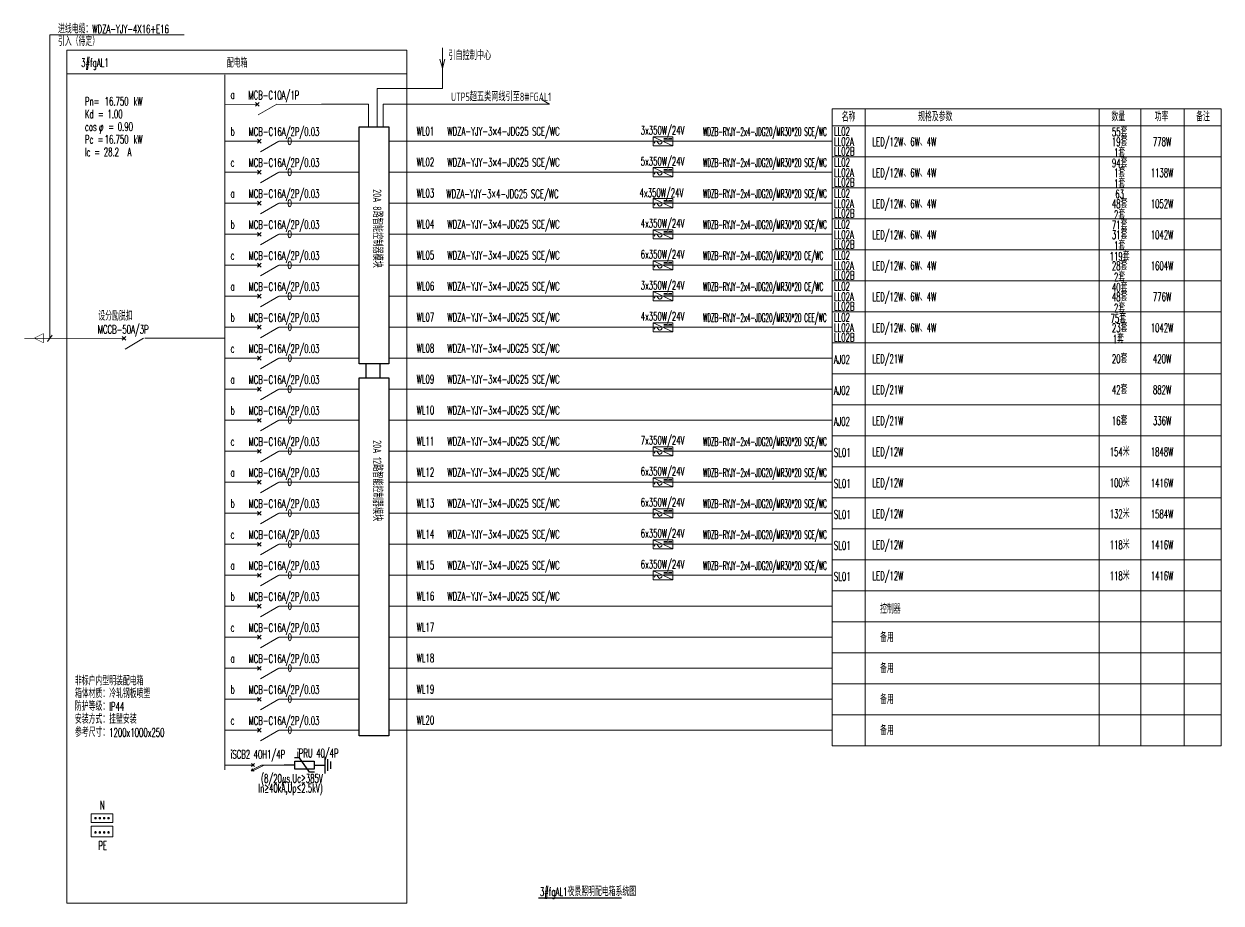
# Model space of a CAD drawing. Header units: millimetres. Extents: x -158656 to -149924, y -51573 to -51018.
# Drawn here: x -154770.2 to -154275.1, y -51381.2 to -51017.6 of the extents above; entities that cross this region are included whole.
import ezdxf
from ezdxf.enums import TextEntityAlignment as Align

# ---------------------------------------------------------------- set-up
doc = ezdxf.new("R2010")
doc.units = ezdxf.units.MM
doc.header["$MEASUREMENT"] = 0
doc.layers.get('0').update_dxf_attribs({"lineweight": 15})
doc.layers.add('0-配电系统图', color=7, linetype='Continuous', lineweight=18)
doc.layers.add('FG-说明', color=7, linetype='Continuous', lineweight=9)
for name, color, linetype in [('FG-灯具', 3, 'Continuous'), ('FG-照明文字说明', 7, 'Continuous'), ('电气', 3, 'Continuous')]:
    doc.layers.add(name, color=color, linetype=linetype)
doc.styles.add('_TEL_DIM', font='SIMPLEX', dxfattribs={"width": 0.8, "height": 3.5, "bigfont": 'HZTXT'})
doc.styles.add('XD2008', font='xd-hzs.shx', dxfattribs={"width": 0.7, "bigfont": 'xd-hztxt.shx'})

# ---------------------------------------------------------------- blocks, each defined once
blk = doc.blocks.new('0208D')
at = {"color": 3, "linetype": 'Continuous', "const_width": 0.3}
blk.add_lwpolyline([(0, -7.5), (0, 0)], dxfattribs=at)
blk.add_lwpolyline([(0, -7.5), (2.5, -2.5), (-2.5, -2.5)], close=True, dxfattribs=at)
blk = doc.blocks.new('过流保护SPD')
at = {"layer": '电气', "color": 3}
for p, q in [((435, 0), (0, 0)), ((625, 298), (424, 298)), ((435, 163), (1235, 163)), ((435, -163), (435, 163)), ((1046, -298), (625, 298)), ((1235, 163), (1235, -163)), ((1235, 0), (1671, 0)), ((1671, 347), (1671, -347)), ((1789, 251), (1789, -242)), ((1911, 152), (1911, -157)), ((1235, -163), (435, -163)), ((1246, -298), (1046, -298))]:
    blk.add_line(p, q, dxfattribs=at)

msp = doc.modelspace()

# ---------------------------------------------------------------- hatches: boundary and pattern name
at = {"layer": 'FG-说明'}
msp.add_hatch(color=256, dxfattribs=at).paths.add_polyline_path([(-154676.19, -51326.59), (-154675.19, -51326.65), (-154675.64, -51325.76)])

# ---------------------------------------------------------------- linework, layer by layer
at = {"color": 4}
msp.add_line((-154627.71, -51060.14), (-154627.71, -51050.85), dxfattribs=at)
for p, q in [((-154436.02, -51052.76), (-154436.02, -51316.16)), ((-154422.25, -51052.76), (-154422.25, -51316.16)), ((-154325.56, -51052.76), (-154325.56, -51316.16)), ((-154308.31, -51052.76), (-154308.31, -51316.16)), ((-154290.34, -51052.76), (-154290.34, -51316.16)), ((-154275.12, -51052.76), (-154275.12, -51316.16))]:
    msp.add_line(p, q)
for points in [[(-154616.64, -51044.32), (-154597.14, -51044.32), (-154597.14, -51027.47)], [(-154598.15, -51032.12), (-154597.14, -51035.9)], [(-154596.13, -51032.12), (-154597.14, -51035.9)], [(-154616.64, -51044.32), (-154624.14, -51044.32), (-154624.14, -51060.14)], [(-154616.64, -51050.85), (-154621.66, -51050.85), (-154621.66, -51060.14)], [(-154616.64, -51050.85), (-154552.86, -51050.85), (-154556.12, -51048.91)]]:
    msp.add_lwpolyline(points)
msp.add_lwpolyline([(-154647.11, -51050.85), (-154627.71, -51050.85)], dxfattribs=at)
at = {"layer": '0-配电系统图', "ltscale": 0.2}
for p, q in [((-154759.47, -51147.64), (-154759.46, -51022.06)), ((-154759.46, -51022.06), (-154703.97, -51022.06)), ((-154758.49, -51146.38), (-154760.46, -51148.9)), ((-154729.65, -51148.41), (-154728.1, -51146.86)), ((-154729.65, -51146.86), (-154728.1, -51148.41)), ((-154720.79, -51147.63), (-154728.4, -51152.16))]:
    msp.add_line(p, q, dxfattribs=at)
at = {"layer": '0-配电系统图', "ltscale": 100}
msp.add_line((-154752.49, -51038.3), (-154611.87, -51038.3), dxfattribs=at)
at = {"layer": '0-配电系统图'}
for p, q in [((-154674.48, -51050.08), (-154672.93, -51051.62)), ((-154674.48, -51051.62), (-154672.93, -51050.08)), ((-154665.63, -51050.85), (-154673.29, -51055.27)), ((-154673.62, -51065.34), (-154672.08, -51066.88)), ((-154673.62, -51066.88), (-154672.08, -51065.34)), ((-154673.62, -51065.34), (-154672.08, -51066.88)), ((-154673.62, -51066.88), (-154672.08, -51065.34)), ((-154664.78, -51066.1), (-154672.44, -51070.53)), ((-154673.62, -51078.16), (-154672.08, -51079.7)), ((-154673.62, -51079.7), (-154672.08, -51078.16)), ((-154673.62, -51078.16), (-154672.08, -51079.7)), ((-154673.62, -51079.7), (-154672.08, -51078.16)), ((-154664.78, -51078.93), (-154672.44, -51083.35)), ((-154673.62, -51090.98), (-154672.08, -51092.53)), ((-154673.62, -51092.53), (-154672.08, -51090.98)), ((-154673.62, -51090.98), (-154672.08, -51092.53)), ((-154673.62, -51092.53), (-154672.08, -51090.98)), ((-154664.78, -51091.75), (-154672.44, -51096.17)), ((-154673.62, -51103.81), (-154672.08, -51105.35)), ((-154673.62, -51105.35), (-154672.08, -51103.81)), ((-154673.62, -51103.81), (-154672.08, -51105.35)), ((-154673.62, -51105.35), (-154672.08, -51103.81)), ((-154664.78, -51104.57), (-154672.44, -51109)), ((-154673.62, -51116.63), (-154672.08, -51118.17)), ((-154673.62, -51118.17), (-154672.08, -51116.63)), ((-154673.62, -51116.63), (-154672.08, -51118.17)), ((-154673.62, -51118.17), (-154672.08, -51116.63)), ((-154664.78, -51117.4), (-154672.44, -51121.82)), ((-154673.62, -51129.45), (-154672.08, -51131)), ((-154673.62, -51131), (-154672.08, -51129.45)), ((-154673.62, -51129.45), (-154672.08, -51131)), ((-154673.62, -51131), (-154672.08, -51129.45)), ((-154664.78, -51130.22), (-154672.44, -51134.64)), ((-154673.62, -51142.27), (-154672.07, -51143.82)), ((-154673.62, -51143.82), (-154672.07, -51142.27)), ((-154673.62, -51142.27), (-154672.07, -51143.82)), ((-154673.62, -51143.82), (-154672.07, -51142.27)), ((-154673.62, -51142.27), (-154672.08, -51143.82)), ((-154673.62, -51143.82), (-154672.08, -51142.27)), ((-154664.77, -51143.04), (-154672.43, -51147.46)), ((-154673.62, -51155.1), (-154672.07, -51156.65)), ((-154673.62, -51156.65), (-154672.07, -51155.1)), ((-154673.61, -51155.1), (-154672.07, -51156.65)), ((-154673.61, -51156.65), (-154672.07, -51155.1)), ((-154673.61, -51155.1), (-154672.07, -51156.65)), ((-154673.61, -51156.65), (-154672.07, -51155.1)), ((-154664.77, -51155.87), (-154672.43, -51160.29)), ((-154673.62, -51167.92), (-154672.08, -51169.47)), ((-154673.62, -51169.47), (-154672.08, -51167.92)), ((-154673.62, -51167.92), (-154672.08, -51169.47)), ((-154673.62, -51169.47), (-154672.08, -51167.92)), ((-154664.78, -51168.69), (-154672.44, -51173.11)), ((-154673.62, -51180.75), (-154672.07, -51182.29)), ((-154673.62, -51182.29), (-154672.07, -51180.75)), ((-154673.62, -51180.75), (-154672.07, -51182.29)), ((-154673.62, -51182.29), (-154672.07, -51180.75)), ((-154673.62, -51180.75), (-154672.08, -51182.29)), ((-154673.62, -51182.29), (-154672.08, -51180.75)), ((-154664.77, -51181.51), (-154672.43, -51185.94)), ((-154673.62, -51193.57), (-154672.07, -51195.12)), ((-154673.62, -51195.12), (-154672.07, -51193.57)), ((-154673.61, -51193.57), (-154672.07, -51195.12)), ((-154673.61, -51195.12), (-154672.07, -51193.57)), ((-154673.61, -51193.57), (-154672.07, -51195.12)), ((-154673.61, -51195.12), (-154672.07, -51193.57)), ((-154664.77, -51194.34), (-154672.43, -51198.76)), ((-154673.62, -51206.39), (-154672.08, -51207.94)), ((-154673.62, -51207.94), (-154672.08, -51206.39)), ((-154673.62, -51206.39), (-154672.08, -51207.94)), ((-154673.62, -51207.94), (-154672.08, -51206.39)), ((-154664.78, -51207.16), (-154672.44, -51211.58)), ((-154673.62, -51219.22), (-154672.07, -51220.76)), ((-154673.62, -51220.76), (-154672.07, -51219.22)), ((-154673.62, -51219.22), (-154672.07, -51220.76)), ((-154673.62, -51220.76), (-154672.07, -51219.22)), ((-154673.62, -51219.22), (-154672.08, -51220.76)), ((-154673.62, -51220.76), (-154672.08, -51219.22)), ((-154664.77, -51219.99), (-154672.43, -51224.41)), ((-154673.62, -51232.04), (-154672.07, -51233.59)), ((-154673.62, -51233.59), (-154672.07, -51232.04)), ((-154673.61, -51232.04), (-154672.07, -51233.59)), ((-154673.61, -51233.59), (-154672.07, -51232.04)), ((-154673.61, -51232.04), (-154672.07, -51233.59)), ((-154673.61, -51233.59), (-154672.07, -51232.04)), ((-154664.77, -51232.81), (-154672.43, -51237.23)), ((-154673.62, -51244.86), (-154672.07, -51246.4)), ((-154673.62, -51246.4), (-154672.07, -51244.86)), ((-154673.62, -51244.86), (-154672.07, -51246.4)), ((-154673.62, -51246.4), (-154672.07, -51244.86)), ((-154664.77, -51245.63), (-154672.43, -51250.05)), ((-154673.62, -51257.68), (-154672.07, -51259.23)), ((-154673.62, -51259.23), (-154672.07, -51257.68)), ((-154673.62, -51257.68), (-154672.07, -51259.23)), ((-154673.62, -51259.23), (-154672.07, -51257.68)), ((-154664.77, -51258.45), (-154672.43, -51262.87)), ((-154673.62, -51270.5), (-154672.07, -51272.05)), ((-154673.62, -51272.05), (-154672.07, -51270.5)), ((-154673.62, -51270.5), (-154672.07, -51272.05)), ((-154673.62, -51272.05), (-154672.07, -51270.5)), ((-154664.77, -51271.27), (-154672.43, -51275.69)), ((-154673.62, -51283.33), (-154672.07, -51284.87)), ((-154673.62, -51284.87), (-154672.07, -51283.33)), ((-154673.62, -51283.33), (-154672.07, -51284.87)), ((-154673.62, -51284.87), (-154672.07, -51283.33)), ((-154664.77, -51284.1), (-154672.43, -51288.52)), ((-154673.62, -51296.15), (-154672.07, -51297.7)), ((-154673.62, -51297.7), (-154672.07, -51296.15)), ((-154673.62, -51296.15), (-154672.07, -51297.7)), ((-154673.62, -51297.7), (-154672.07, -51296.15)), ((-154664.77, -51296.92), (-154672.43, -51301.34)), ((-154673.62, -51308.97), (-154672.07, -51310.52)), ((-154673.62, -51310.52), (-154672.07, -51308.97)), ((-154673.62, -51308.97), (-154672.07, -51310.52)), ((-154673.62, -51310.52), (-154672.07, -51308.97)), ((-154664.77, -51309.74), (-154672.43, -51314.16)), ((-154733.43, -51344.32), (-154742.43, -51344.32)), ((-154742.43, -51344.32), (-154742.43, -51347.92)), ((-154733.43, -51347.92), (-154733.43, -51344.32)), ((-154742.43, -51347.92), (-154733.43, -51347.92)), ((-154733.43, -51349.46), (-154742.43, -51349.46)), ((-154742.43, -51349.46), (-154742.43, -51353.81)), ((-154733.43, -51353.81), (-154733.43, -51349.46)), ((-154742.43, -51353.81), (-154733.43, -51353.81))]:
    msp.add_line(p, q, dxfattribs=at)
at = {"layer": '0-配电系统图', "ltscale": 100}
msp.add_lwpolyline([(-154752.49, -51028.5), (-154611.87, -51028.5), (-154611.87, -51381.24), (-154752.49, -51381.24)], close=True, dxfattribs=at)
at = {"layer": '0-配电系统图', "const_width": 0.36}
for points in [[(-154687.12, -51038.6), (-154687.12, -51326.25)], [(-154687.12, -51050.85), (-154673.71, -51050.85)], [(-154665.63, -51050.85), (-154647.11, -51050.85)], [(-154687.12, -51066.11), (-154672.85, -51066.11)], [(-154687.12, -51078.93), (-154672.85, -51078.93)], [(-154687.12, -51091.75), (-154672.85, -51091.76)], [(-154687.12, -51104.58), (-154672.85, -51104.58)], [(-154687.12, -51117.4), (-154672.85, -51117.4)], [(-154687.12, -51130.22), (-154672.85, -51130.22)], [(-154770.03, -51147.64), (-154728.87, -51147.64)], [(-154720.3, -51147.6), (-154687.14, -51147.6)], [(-154687.12, -51143.04), (-154672.85, -51143.05)], [(-154687.12, -51143.05), (-154672.84, -51143.05)], [(-154687.12, -51155.87), (-154672.84, -51155.87)], [(-154687.12, -51155.87), (-154672.85, -51155.87)], [(-154687.12, -51168.69), (-154672.85, -51168.7)], [(-154687.12, -51181.52), (-154672.84, -51181.52)], [(-154687.12, -51181.52), (-154672.85, -51181.52)], [(-154687.12, -51194.34), (-154672.84, -51194.34)], [(-154687.12, -51194.34), (-154672.85, -51194.34)], [(-154687.12, -51207.16), (-154672.85, -51207.17)], [(-154687.12, -51219.99), (-154672.84, -51219.99)], [(-154687.12, -51219.99), (-154672.85, -51219.99)], [(-154687.12, -51232.81), (-154672.85, -51232.82)], [(-154687.12, -51232.82), (-154672.84, -51232.82)], [(-154687.12, -51245.63), (-154672.84, -51245.63)], [(-154687.12, -51258.45), (-154672.84, -51258.45)], [(-154687.12, -51271.28), (-154672.84, -51271.28)], [(-154687.12, -51284.1), (-154672.84, -51284.1)], [(-154687.12, -51296.92), (-154672.84, -51296.92)], [(-154687.12, -51309.75), (-154672.84, -51309.75)]]:
    msp.add_lwpolyline(points, dxfattribs=at)
at = {"layer": '0-配电系统图', "const_width": 0.54}
for points in [[(-154740.63, -51346.39, 1), (-154740.63, -51345.85, 1)], [(-154738.83, -51346.39, 1), (-154738.83, -51345.85, 1)], [(-154737.03, -51346.39, 1), (-154737.03, -51345.85, 1)], [(-154735.23, -51346.39, 1), (-154735.23, -51345.85, 1)], [(-154740.63, -51352.28, 1), (-154740.63, -51351.74, 1)], [(-154738.83, -51352.28, 1), (-154738.83, -51351.74, 1)], [(-154737.03, -51352.28, 1), (-154737.03, -51351.74, 1)], [(-154735.23, -51352.28, 1), (-154735.23, -51351.74, 1)]]:
    msp.add_lwpolyline(points, format="xyb", close=True, dxfattribs=at)
at = {"layer": '0-配电系统图', "color": 7, "const_width": 0.515}
msp.add_lwpolyline([(-154557.49, -51379.16), (-154522.96, -51379.16)], dxfattribs=at)
at = {"layer": '0-配电系统图', "extrusion": (0, 0, -1)}
for centre in [(-154660.26, -51066.1), (-154660.26, -51078.93), (-154660.26, -51091.75), (-154660.26, -51104.57), (-154660.26, -51117.4), (-154660.26, -51130.22), (-154660.25, -51143.04), (-154660.25, -51155.87), (-154660.26, -51168.69), (-154660.25, -51181.51), (-154660.25, -51194.34), (-154660.26, -51207.16), (-154660.25, -51219.99), (-154660.25, -51232.81), (-154660.25, -51245.63), (-154660.25, -51258.45), (-154660.25, -51271.27), (-154660.25, -51284.1), (-154660.25, -51296.92), (-154660.25, -51309.74)]:
    msp.add_ellipse(centre, major_axis=(0, 1.51), ratio=0.444792, dxfattribs=at)
at = {"layer": 'FG-灯具'}
for points in [[(-154631.62, -51060.14), (-154619.24, -51060.14), (-154619.24, -51158.17), (-154631.62, -51158.17)], [(-154631.62, -51163.96), (-154619.24, -51163.96), (-154619.24, -51312.11), (-154631.62, -51312.11)]]:
    msp.add_lwpolyline(points, close=True, dxfattribs=at)
for points in [[(-154628.76, -51158.17), (-154628.76, -51163.96)], [(-154622.96, -51158.17), (-154622.96, -51163.96)]]:
    msp.add_lwpolyline(points, dxfattribs=at)
at = {"layer": 'FG-说明', "color": 0}
for p, q in [((-154436.02, -51052.76), (-154275.12, -51052.76)), ((-154436.02, -51059.7), (-154275.12, -51059.7)), ((-154501.87, -51067.98), (-154510.03, -51064.24)), ((-154504.05, -51065.01), (-154505.57, -51065.01)), ((-154502.2, -51065.49), (-154505.57, -51065.49)), ((-154502.2, -51065.01), (-154503.59, -51065.01)), ((-154436.02, -51072.52), (-154275.12, -51072.52)), ((-154501.87, -51080.8), (-154510.03, -51077.06)), ((-154504.05, -51077.83), (-154505.57, -51077.83)), ((-154502.2, -51078.32), (-154505.57, -51078.32)), ((-154502.2, -51077.83), (-154503.59, -51077.83)), ((-154436.02, -51085.34), (-154275.12, -51085.34)), ((-154501.87, -51093.62), (-154510.03, -51089.88)), ((-154504.05, -51090.66), (-154505.57, -51090.66)), ((-154502.2, -51091.14), (-154505.57, -51091.14)), ((-154502.2, -51090.66), (-154503.59, -51090.66)), ((-154436.02, -51098.17), (-154275.12, -51098.17)), ((-154501.87, -51106.45), (-154510.03, -51102.71)), ((-154504.05, -51103.48), (-154505.57, -51103.48)), ((-154502.2, -51103.96), (-154505.57, -51103.96)), ((-154502.2, -51103.48), (-154503.59, -51103.48)), ((-154436.02, -51110.99), (-154275.12, -51110.99)), ((-154501.87, -51119.27), (-154510.03, -51115.53)), ((-154504.05, -51116.3), (-154505.57, -51116.3)), ((-154502.2, -51116.78), (-154505.57, -51116.78)), ((-154502.2, -51116.3), (-154503.59, -51116.3)), ((-154436.02, -51123.81), (-154275.12, -51123.81)), ((-154501.87, -51132.09), (-154510.03, -51128.35)), ((-154504.05, -51129.12), (-154505.57, -51129.12)), ((-154502.2, -51129.61), (-154505.57, -51129.61)), ((-154502.2, -51129.12), (-154503.59, -51129.12)), ((-154436.02, -51136.63), (-154275.12, -51136.63)), ((-154501.87, -51144.92), (-154510.03, -51141.18)), ((-154504.05, -51141.95), (-154505.57, -51141.95)), ((-154502.2, -51142.43), (-154505.57, -51142.43)), ((-154502.2, -51141.95), (-154503.59, -51141.95)), ((-154436.02, -51149.46), (-154275.12, -51149.46)), ((-154436.02, -51162.28), (-154275.12, -51162.28)), ((-154436.02, -51175.11), (-154275.12, -51175.11)), ((-154436.02, -51187.93), (-154275.12, -51187.93)), ((-154501.87, -51196.22), (-154510.03, -51192.48)), ((-154504.05, -51193.25), (-154505.57, -51193.25)), ((-154502.2, -51193.73), (-154505.57, -51193.73)), ((-154502.2, -51193.25), (-154503.59, -51193.25)), ((-154436.02, -51200.75), (-154275.12, -51200.75)), ((-154501.87, -51209.04), (-154510.03, -51205.3)), ((-154504.05, -51206.07), (-154505.57, -51206.07)), ((-154502.2, -51206.56), (-154505.57, -51206.56)), ((-154502.2, -51206.07), (-154503.59, -51206.07)), ((-154436.02, -51213.57), (-154275.12, -51213.57)), ((-154501.87, -51221.87), (-154510.03, -51218.13)), ((-154504.05, -51218.9), (-154505.57, -51218.9)), ((-154502.2, -51219.38), (-154505.57, -51219.38)), ((-154502.2, -51218.9), (-154503.59, -51218.9)), ((-154436.02, -51226.4), (-154275.12, -51226.4)), ((-154501.87, -51234.69), (-154510.03, -51230.95)), ((-154504.05, -51231.72), (-154505.57, -51231.72)), ((-154502.2, -51231.72), (-154503.59, -51231.72)), ((-154502.2, -51232.21), (-154505.57, -51232.21)), ((-154436.02, -51239.22), (-154275.12, -51239.22)), ((-154501.87, -51247.52), (-154510.03, -51243.78)), ((-154504.05, -51244.55), (-154505.57, -51244.55)), ((-154502.2, -51245.04), (-154505.57, -51245.04)), ((-154502.2, -51244.55), (-154503.59, -51244.55)), ((-154436.02, -51252.04), (-154275.12, -51252.04)), ((-154436.02, -51264.86), (-154275.12, -51264.86)), ((-154436.02, -51277.69), (-154275.12, -51277.69)), ((-154436.02, -51290.51), (-154275.12, -51290.51)), ((-154436.02, -51303.33), (-154275.12, -51303.33)), ((-154436.02, -51316.16), (-154275.12, -51316.16))]:
    msp.add_line(p, q, dxfattribs=at)
at = {"layer": 'FG-说明'}
for p, q in [((-154687.12, -51324.18), (-154676.12, -51324.18)), ((-154676.72, -51324.18), (-154675.52, -51324.18)), ((-154675.64, -51325.76), (-154676.19, -51326.59)), ((-154674.89, -51323.54), (-154676.16, -51324.82)), ((-154674.89, -51324.82), (-154676.16, -51323.54)), ((-154675.64, -51325.76), (-154675.19, -51326.65)), ((-154675.3, -51326.43), (-154670.81, -51324.18)), ((-154670.81, -51324.18), (-154662.55, -51324.18)), ((-154676.19, -51326.59), (-154675.19, -51326.65))]:
    msp.add_line(p, q, dxfattribs=at)
at = {"layer": 'FG-说明', "color": 0, "const_width": 0.36}
for points in [[(-154664.78, -51066.1), (-154631.44, -51066.11)], [(-154619.17, -51066.11), (-154436.02, -51066.11)], [(-154664.78, -51078.93), (-154631.44, -51078.93)], [(-154619.17, -51078.93), (-154436.02, -51078.93)], [(-154664.78, -51091.75), (-154631.44, -51091.75)], [(-154619.17, -51091.75), (-154436.02, -51091.75)], [(-154664.78, -51104.57), (-154631.44, -51104.58)], [(-154619.17, -51104.58), (-154436.02, -51104.58)], [(-154664.78, -51117.4), (-154631.44, -51117.4)], [(-154619.17, -51117.4), (-154436.02, -51117.4)], [(-154664.78, -51130.22), (-154631.44, -51130.22)], [(-154619.17, -51130.22), (-154436.02, -51130.22)], [(-154619.16, -51143.05), (-154436.02, -51143.05)], [(-154619.16, -51155.87), (-154436.02, -51155.87)], [(-154664.78, -51168.69), (-154631.44, -51168.69)], [(-154619.17, -51168.69), (-154436.02, -51168.69)], [(-154619.16, -51181.52), (-154436.02, -51181.52)], [(-154619.16, -51194.34), (-154436.02, -51194.34)], [(-154664.78, -51207.16), (-154631.44, -51207.16)], [(-154619.17, -51207.17), (-154436.02, -51207.17)], [(-154619.16, -51219.99), (-154436.02, -51219.99)], [(-154619.16, -51232.81), (-154436.02, -51232.81)], [(-154619.16, -51245.63), (-154436.02, -51245.63)], [(-154619.16, -51258.45), (-154436.02, -51258.45)], [(-154619.16, -51271.28), (-154436.02, -51271.28)], [(-154619.16, -51284.1), (-154436.02, -51284.1)], [(-154619.16, -51296.92), (-154436.02, -51296.92)], [(-154619.16, -51309.74), (-154436.02, -51309.74)]]:
    msp.add_lwpolyline(points, dxfattribs=at)
at = {"layer": 'FG-说明', "color": 0}
for points in [[(-154501.87, -51067.98), (-154510.03, -51067.98), (-154510.03, -51064.24), (-154501.87, -51064.24)], [(-154501.87, -51080.8), (-154510.03, -51080.8), (-154510.03, -51077.06), (-154501.87, -51077.06)], [(-154501.87, -51093.62), (-154510.03, -51093.62), (-154510.03, -51089.88), (-154501.87, -51089.88)], [(-154501.87, -51106.45), (-154510.03, -51106.45), (-154510.03, -51102.71), (-154501.87, -51102.71)], [(-154501.87, -51119.27), (-154510.03, -51119.27), (-154510.03, -51115.53), (-154501.87, -51115.53)], [(-154501.87, -51132.09), (-154510.03, -51132.09), (-154510.03, -51128.35), (-154501.87, -51128.35)], [(-154501.87, -51144.92), (-154510.03, -51144.92), (-154510.03, -51141.18), (-154501.87, -51141.18)], [(-154501.87, -51196.22), (-154510.03, -51196.22), (-154510.03, -51192.48), (-154501.87, -51192.48)], [(-154501.87, -51209.04), (-154510.03, -51209.04), (-154510.03, -51205.3), (-154501.87, -51205.3)], [(-154501.87, -51221.87), (-154510.03, -51221.87), (-154510.03, -51218.13), (-154501.87, -51218.13)], [(-154501.87, -51234.69), (-154510.03, -51234.69), (-154510.03, -51230.95), (-154501.87, -51230.95)], [(-154501.87, -51247.52), (-154510.03, -51247.52), (-154510.03, -51243.78), (-154501.87, -51243.78)]]:
    msp.add_lwpolyline(points, close=True, dxfattribs=at)
at = {"layer": 'FG-说明', "const_width": 0.36}
for points in [[(-154664.77, -51143.04), (-154631.44, -51143.04)], [(-154664.77, -51155.87), (-154631.43, -51155.87)], [(-154664.77, -51181.51), (-154631.44, -51181.52)], [(-154664.77, -51194.34), (-154631.43, -51194.34)], [(-154664.77, -51219.99), (-154631.44, -51219.99)], [(-154664.77, -51232.81), (-154631.43, -51232.81)], [(-154664.77, -51245.63), (-154631.44, -51245.63)], [(-154664.77, -51258.45), (-154631.44, -51258.45)], [(-154664.77, -51271.27), (-154631.44, -51271.27)], [(-154664.77, -51284.09), (-154631.44, -51284.1)], [(-154664.77, -51296.92), (-154631.44, -51296.92)], [(-154664.77, -51309.74), (-154631.44, -51309.74)]]:
    msp.add_lwpolyline(points, dxfattribs=at)
at = {"layer": 'FG-说明'}
msp.add_lwpolyline([(-154670.81, -51324.18), (-154671.92, -51324.18), (-154675.52, -51325.98)], dxfattribs=at)
at = {"layer": 'FG-说明', "color": 0}
for points in [[(-154506.33, -51066.58), (-154507.31, -51067.4), (-154508.69, -51065.99), (-154509.51, -51066.9)], [(-154506.33, -51079.4), (-154507.31, -51080.22), (-154508.69, -51078.81), (-154509.51, -51079.72)], [(-154506.33, -51092.22), (-154507.31, -51093.05), (-154508.69, -51091.64), (-154509.51, -51092.55)], [(-154506.33, -51105.04), (-154507.31, -51105.87), (-154508.69, -51104.46), (-154509.51, -51105.37)], [(-154506.33, -51117.87), (-154507.31, -51118.69), (-154508.69, -51117.28), (-154509.51, -51118.19)], [(-154506.33, -51130.69), (-154507.31, -51131.52), (-154508.69, -51130.1), (-154509.51, -51131.01)], [(-154506.33, -51143.51), (-154507.31, -51144.34), (-154508.69, -51142.93), (-154509.51, -51143.84)], [(-154506.33, -51194.81), (-154507.31, -51195.64), (-154508.69, -51194.23), (-154509.51, -51195.14)], [(-154506.33, -51207.64), (-154507.31, -51208.46), (-154508.69, -51207.05), (-154509.51, -51207.96)], [(-154506.33, -51220.46), (-154507.31, -51221.29), (-154508.69, -51219.88), (-154509.51, -51220.79)], [(-154506.33, -51233.29), (-154507.31, -51234.12), (-154508.69, -51232.7), (-154509.51, -51233.61)], [(-154506.33, -51246.12), (-154507.31, -51246.95), (-154508.69, -51245.53), (-154509.51, -51246.44)]]:
    msp.add_spline(points, degree=3, dxfattribs=at)

# ---------------------------------------------------------------- block references
at = {"layer": 'FG-照明文字说明', "color": 0, "xscale": 0.7592253990924291, "yscale": 0.7592253990924291, "zscale": 0.7592253990924291, "rotation": 270}
msp.add_blockref('0208D', (-154760.3, -51147.59), dxfattribs=at)
at = {"layer": 'FG-说明', "xscale": 0.01, "yscale": 0.01, "zscale": 0.01}
msp.add_blockref('过流保护SPD', (-154662.55, -51324.18), dxfattribs=at)

# ---------------------------------------------------------------- texts
at = {"layer": 'FG-照明文字说明', "color": 0, "style": 'XD2008', "width": 0.65}
for s, p in [('引自控制中心', (-154594.72, -51032.47)), ('UTP5超五类网线引至8#FGAL1', (-154593.58, -51049.53))]:
    msp.add_text(s, height=3.5, dxfattribs=at).set_placement(p)
for s, p in [('20A 8路智能控制器模块', (-154625.87, -51085.96)), ('20A 12路智能控制器模块', (-154625.87, -51189.78))]:
    msp.add_text(s, height=3.5, rotation=270, dxfattribs=at).set_placement(p)
at = {"layer": 'FG-说明', "style": '_TEL_DIM'}
for s, width, p in [('进线电缆：WDZA-YJY-4X16+E16', 0.6, (-154756.13, -51021.48, 27.42)), ('引入（待定）', 0.6, (-154756.13, -51026.67, 27.42)), ('3#fgAL1', 0.6, (-154746.56, -51035.38)), ('配电箱', 0.6, (-154686.29, -51035.62)), ('Pn=', 0.6, (-154745, -51051.36)), ('16.750', 0.6, (-154736.83, -51051.36)), ('kW', 0.6, (-154724.89, -51051.36)), ('a', 0.6, (-154684.74, -51048.56)), ('MCB-C10A/1P ', 0.6, (-154677.4, -51048.82)), ('Kd', 0.6, (-154745, -51056.61)), ('1.00', 0.6, (-154735.7, -51056.61)), ('=', 0.6, (-154739.6, -51056.61)), ('0.90', 0.6, (-154731.41, -51061.86)), ('名称', 0.6, (-154432.02, -51057.92)), ('规格及参数', 0.6, (-154400.39, -51057.82)), ('数量', 0.6, (-154320.46, -51057.82)), ('功率', 0.6, (-154302.58, -51057.82)), ('备注', 0.6, (-154285.42, -51057.82)), ('cos', 0.6, (-154745, -51061.86)), ('φ', 0.6, (-154739.24, -51061.86)), ('=', 0.6, (-154735.31, -51061.86)), ('b', 0.6, (-154684.74, -51063.79)), ('MCB-C16A/2P/0.03', 0.6, (-154677.35, -51063.91)), ('WL01', 0.6, (-154607.83, -51063.69)), ('WDZA-YJY-3×4-JDG25 SCE/WC', 0.6, (-154595.09, -51063.79)), ('3x350W/24V', 0.6, (-154515.13, -51063.35)), ('WDZB-RYJY-2x4-JDG20/MR30*20 SCE/WC', 0.4, (-154489.37, -51063.91)), ('Pc', 0.6, (-154745, -51067.11)), ('=', 0.6, (-154739.71, -51067.11)), ('16.750', 0.6, (-154736.83, -51067.1)), ('kW', 0.6, (-154724.89, -51067.1)), ('LED/12W、6W、4W', 0.6, (-154419.36, -51068.11, -88.1)), ('Ic', 0.6, (-154745, -51072.36)), ('=', 0.6, (-154741.1, -51072.36)), ('28.2', 0.6, (-154737.19, -51072.36)), ('A', 0.6, (-154727.36, -51072.36)), ('MCB-C16A/2P/0.03', 0.6, (-154677.35, -51076.73)), ('WL02', 0.6, (-154607.83, -51076.51)), ('WDZA-YJY-3×4-JDG25 SCE/WC', 0.6, (-154595.09, -51076.61)), ('5x350W/24V', 0.6, (-154515.13, -51076.17)), ('WDZB-RYJY-2x4-JDG20/MR30*20 SCE/WC', 0.4, (-154489.36, -51076.74)), ('c', 0.6, (-154684.74, -51076.62)), ('LED/12W、6W、4W', 0.6, (-154419.36, -51080.93, -88.1)), ('a', 0.6, (-154684.74, -51089.44)), ('MCB-C16A/2P/0.03', 0.6, (-154677.35, -51089.56)), ('WL03', 0.6, (-154607.83, -51089.34)), ('WDZA-YJY-3×4-JDG25 SCE/WC', 0.6, (-154595.54, -51089.64)), ('4x350W/24V', 0.6, (-154515.58, -51089.2)), ('WDZB-RYJY-2x4-JDG20/MR30*20 SCE/WC', 0.4, (-154489.36, -51089.56)), ('LED/12W、6W、4W', 0.6, (-154419.36, -51093.75, -88.1)), ('MCB-C16A/2P/0.03', 0.6, (-154677.35, -51102.38)), ('WDZA-YJY-3×4-JDG25 SCE/WC', 0.6, (-154595.09, -51102.25)), ('4x350W/24V', 0.6, (-154515.13, -51101.82)), ('WDZB-RYJY-2x4-JDG20/MR30*20 SCE/WC', 0.4, (-154489.36, -51102.38)), ('b', 0.6, (-154684.74, -51102.26)), ('WL04', 0.6, (-154607.83, -51102.16)), ('LED/12W、6W、4W', 0.6, (-154419.36, -51106.58, -88.1)), ('c', 0.6, (-154684.74, -51115.09)), ('MCB-C16A/2P/0.03', 0.6, (-154677.35, -51115.2)), ('WL05', 0.6, (-154607.83, -51114.98)), ('WDZA-YJY-3×4-JDG25 SCE/WC', 0.6, (-154595.09, -51115.08)), ('6x350W/24V', 0.6, (-154515.13, -51114.64)), ('WDZB-RYJY-2x4-JDG20/MR30*20 CE/WC', 0.4, (-154489.36, -51115.2)), ('LED/12W、6W、4W', 0.6, (-154419.36, -51119.4, -88.1)), ('a', 0.6, (-154684.74, -51127.91)), ('MCB-C16A/2P/0.03', 0.6, (-154677.35, -51128.03)), ('WL06', 0.6, (-154607.83, -51127.81)), ('WDZA-YJY-3×4-JDG25 SCE/WC', 0.6, (-154595.09, -51127.9)), ('3x350W/24V', 0.6, (-154515.13, -51127.46)), ('WDZB-RYJY-2x4-JDG20/MR30*20 CE/WC', 0.4, (-154489.36, -51128.03)), ('LED/12W、6W、4W', 0.6, (-154419.36, -51132.22, -88.1)), ('设分励脱扣', 0.6, (-154739.45, -51140.27, 11.52)), ('b', 0.6, (-154684.73, -51140.73)), ('MCB-C16A/2P/0.03', 0.6, (-154677.35, -51140.85)), ('WL07', 0.6, (-154607.83, -51140.63)), ('WDZA-YJY-3×4-JDG25 SCE/WC', 0.6, (-154595.09, -51140.72)), ('4x350W/24V', 0.6, (-154515.12, -51140.29)), ('WDZB-RYJY-2x4-JDG20/MR30*20 CEE/WC', 0.4, (-154489.36, -51140.85)), ('MCCB-50A/3P', 0.6, (-154739.69, -51145.72)), ('LED/12W、6W、4W', 0.6, (-154419.36, -51145.05, -88.1)), ('c', 0.6, (-154684.73, -51153.55)), ('MCB-C16A/2P/0.03', 0.6, (-154677.34, -51153.68)), ('WL08', 0.6, (-154607.83, -51153.46)), ('WDZA-YJY-3×4-JDG25 SCE/WC', 0.6, (-154595.08, -51153.55)), ('LED/21W', 0.6, (-154419.36, -51157.87, -88.1)), ('MCB-C16A/2P/0.03', 0.6, (-154677.35, -51166.5)), ('WDZA-YJY-3×4-JDG25 SCE/WC', 0.6, (-154595.09, -51166.37)), ('a', 0.6, (-154684.74, -51166.38)), ('WL09', 0.6, (-154607.83, -51166.28)), ('LED/21W', 0.6, (-154419.36, -51170.69, -88.1)), ('b', 0.6, (-154684.73, -51179.2)), ('MCB-C16A/2P/0.03', 0.6, (-154677.35, -51179.32)), ('WL10', 0.6, (-154607.83, -51179.1)), ('WDZA-YJY-3×4-JDG25 SCE/WC', 0.6, (-154595.09, -51179.19)), ('LED/21W', 0.6, (-154419.36, -51183.52, -88.1)), ('c', 0.6, (-154684.73, -51192.03)), ('MCB-C16A/2P/0.03', 0.6, (-154677.34, -51192.15)), ('WL11', 0.6, (-154607.83, -51191.93)), ('WDZA-YJY-3×4-JDG25 SCE/WC', 0.6, (-154595.08, -51192.02)), ('7x350W/24V', 0.6, (-154515.12, -51191.58)), ('WDZB-RYJY-2x4-JDG20/MR30*20 SCE/WC', 0.4, (-154489.36, -51192.15)), ('LED/12W', 0.6, (-154419.36, -51196.34, -88.1)), ('MCB-C16A/2P/0.03', 0.6, (-154677.35, -51204.97)), ('WL12', 0.6, (-154607.83, -51204.75)), ('WDZA-YJY-3×4-JDG25 SCE/WC', 0.6, (-154595.09, -51204.84)), ('6x350W/24V', 0.6, (-154515.13, -51204.41)), ('WDZB-RYJY-2x4-JDG20/MR30*20 SCE/WC', 0.4, (-154489.36, -51204.97)), ('a', 0.6, (-154684.74, -51204.85)), ('LED/12W', 0.6, (-154419.36, -51209.16, -88.1)), ('b', 0.6, (-154684.73, -51217.67)), ('MCB-C16A/2P/0.03', 0.6, (-154677.35, -51217.79)), ('WL13', 0.6, (-154607.83, -51217.57)), ('WDZA-YJY-3×4-JDG25 SCE/WC', 0.6, (-154595.09, -51217.67)), ('6x350W/24V', 0.6, (-154515.12, -51217.23)), ('WDZB-RYJY-2x4-JDG20/MR30*20 SCE/WC', 0.4, (-154489.36, -51217.79)), ('LED/12W', 0.6, (-154419.36, -51221.99, -88.1)), ('MCB-C16A/2P/0.03', 0.6, (-154677.34, -51230.62)), ('WL14', 0.6, (-154607.83, -51230.4)), ('WDZA-YJY-3×4-JDG25 SCE/WC', 0.6, (-154595.08, -51230.49)), ('6x350W/24V', 0.6, (-154515.12, -51230.05)), ('WDZB-RYJY-2x4-JDG20/MR30*20 SCE/WC', 0.4, (-154489.36, -51230.62)), ('c', 0.6, (-154684.73, -51230.5)), ('LED/12W', 0.6, (-154419.36, -51234.81, -88.1)), ('a', 0.6, (-154684.73, -51243.32)), ('MCB-C16A/2P/0.03', 0.6, (-154677.35, -51243.43)), ('WL15', 0.6, (-154607.83, -51243.21)), ('WDZA-YJY-3×4-JDG25 SCE/WC', 0.6, (-154595.09, -51243.31)), ('6x350W/24V', 0.6, (-154515.12, -51242.87)), ('WDZB-RYJY-2x4-JDG20/MR30*20 SCE/WC', 0.4, (-154489.36, -51243.43)), ('LED/12W', 0.6, (-154419.36, -51247.63, -88.1)), ('b', 0.6, (-154684.73, -51256.14)), ('MCB-C16A/2P/0.03', 0.6, (-154677.35, -51256.26)), ('WL16', 0.6, (-154607.83, -51256.03)), ('WDZA-YJY-3×4-JDG25 SCE/WC', 0.6, (-154595.09, -51256.13)), ('控制器', 0.6, (-154416.15, -51261.47)), ('MCB-C16A/2P/0.03', 0.6, (-154677.35, -51269.08)), ('WL17', 0.6, (-154607.83, -51268.85)), ('c', 0.6, (-154684.73, -51268.96)), ('备用', 0.6, (-154416.15, -51273.18)), ('a', 0.6, (-154684.73, -51281.79)), ('MCB-C16A/2P/0.03', 0.6, (-154677.35, -51281.9)), ('WL18', 0.6, (-154607.83, -51281.67)), ('备用', 0.6, (-154416.15, -51286)), ('非标户内型明装配电箱', 0.6, (-154749.13, -51291.18)), ('b', 0.6, (-154684.73, -51294.61)), ('MCB-C16A/2P/0.03', 0.6, (-154677.35, -51294.73)), ('WL19', 0.6, (-154607.83, -51294.5)), ('箱体材质：冷轧钢板喷塑', 0.6, (-154749.13, -51296.41)), ('备用', 0.6, (-154416.15, -51298.82)), ('防护等级：IP44 ', 0.6, (-154749.13, -51301.67)), ('安装方式：挂壁安装', 0.6, (-154749.13, -51307)), ('c', 0.6, (-154684.73, -51307.43)), ('MCB-C16A/2P/0.03', 0.6, (-154677.35, -51307.55)), ('WL20', 0.6, (-154607.83, -51307.32)), ('参考尺寸：1200x1000x250', 0.6, (-154749.13, -51312.43)), ('备用', 0.6, (-154416.15, -51311.65)), ('N', 0.6, (-154738.75, -51342.52)), ('PE', 0.6, (-154739.45, -51359.19)), ('3#fgAL1夜景照明配电箱系统图', 0.6, (-154556.83, -51378.31))]:
    msp.add_text(s, height=3.5, dxfattribs=dict(at, width=width)).set_placement(p)
at = {"layer": 'FG-说明', "style": '_TEL_DIM', "width": 0.6}
for s, p in [('LL02', (-154435.25, -51062.06)), ('LL02A', (-154435.25, -51066.28)), ('LL02B', (-154435.25, -51070.31)), ('LL02', (-154435.25, -51074.88)), ('LL02A', (-154435.25, -51079.11)), ('LL02B', (-154435.25, -51083.13)), ('LL02', (-154435.25, -51087.71)), ('LL02A', (-154435.25, -51091.93)), ('LL02B', (-154435.25, -51095.95)), ('LL02', (-154435.25, -51100.53)), ('LL02A', (-154435.25, -51104.75)), ('LL02B', (-154435.25, -51108.78)), ('LL02', (-154435.25, -51113.35)), ('LL02A', (-154435.25, -51117.57)), ('LL02B', (-154435.25, -51121.6)), ('LL02', (-154435.25, -51126.18)), ('LL02A', (-154435.25, -51130.4)), ('LL02B', (-154435.25, -51134.42)), ('LL02', (-154435.25, -51139)), ('LL02A', (-154435.25, -51143.22)), ('LL02B', (-154435.25, -51147.25)), ('AJ02', (-154435.25, -51156.39)), ('AJ02', (-154435.25, -51169.22)), ('AJ02', (-154435.25, -51182.04)), ('SL01', (-154435.25, -51194.87)), ('SL01', (-154435.25, -51207.69)), ('SL01', (-154435.25, -51220.51)), ('SL01', (-154435.25, -51233.34)), ('SL01', (-154435.25, -51246.16))]:
    msp.add_text(s, height=3.5, dxfattribs=at).set_placement(p, align=Align.MIDDLE_LEFT)
for s, p in [('55套', (-154317.07, -51064.05)), ('19套', (-154317.07, -51068.11)), ('778W', (-154299.52, -51068.11)), ('94套', (-154317.07, -51076.87)), ('1套', (-154317.07, -51072.6)), ('1套', (-154317.07, -51080.93)), ('1138W', (-154299.52, -51080.93)), ('1套', (-154317.07, -51085.42)), ('63', (-154317.07, -51089.69)), ('48套', (-154317.07, -51093.75)), ('1052W', (-154299.52, -51093.75)), ('2套', (-154317.07, -51098.24)), ('71套', (-154317.07, -51102.52)), ('31套', (-154317.07, -51106.58)), ('1042W', (-154299.52, -51106.58)), ('1套', (-154317.07, -51111.07)), ('119套', (-154317.07, -51115.47)), ('28套', (-154317.07, -51119.4)), ('1604W', (-154299.52, -51119.4)), ('2套', (-154317.07, -51124.02)), ('40套', (-154317.07, -51128.29)), ('48套', (-154317.07, -51132.22)), ('776W', (-154299.52, -51132.22)), ('75套', (-154317.62, -51141.2)), ('2套', (-154317.07, -51136.84)), ('23套', (-154317.07, -51145.05)), ('1042W', (-154299.52, -51145.05)), ('1套', (-154317.62, -51149.75)), ('20套', (-154317.07, -51157.87)), ('420W', (-154299.52, -51157.87)), ('42套', (-154317.07, -51170.69)), ('882W', (-154299.52, -51170.69)), ('16套', (-154317.07, -51183.52)), ('336W', (-154299.52, -51183.52)), ('154米', (-154317.07, -51196.34)), ('1848W', (-154299.52, -51196.34)), ('100米', (-154317.07, -51209.16)), ('1416W', (-154299.52, -51209.27)), ('132米', (-154317.07, -51221.99)), ('1584W', (-154299.52, -51222.1)), ('118米', (-154317.07, -51234.81)), ('1416W', (-154299.52, -51234.82)), ('118米', (-154317.07, -51247.63)), ('1416W', (-154299.52, -51247.65)), ('iSCB2 40H1/4P', (-154673.46, -51321.48)), ('iPRU 40/4P', (-154648.68, -51320.98))]:
    msp.add_text(s, height=3.5, dxfattribs=at).set_placement(p, align=Align.CENTER)
for s, p in [('(8/20μs,Uc≥385V', (-154646.61, -51331.47)), ('In≥40kA,Up≤2.5kV)', (-154646.61, -51335.47))]:
    msp.add_text(s, height=3.5, dxfattribs=at).set_placement(p, align=Align.RIGHT)

doc.saveas('drawing.dxf')
